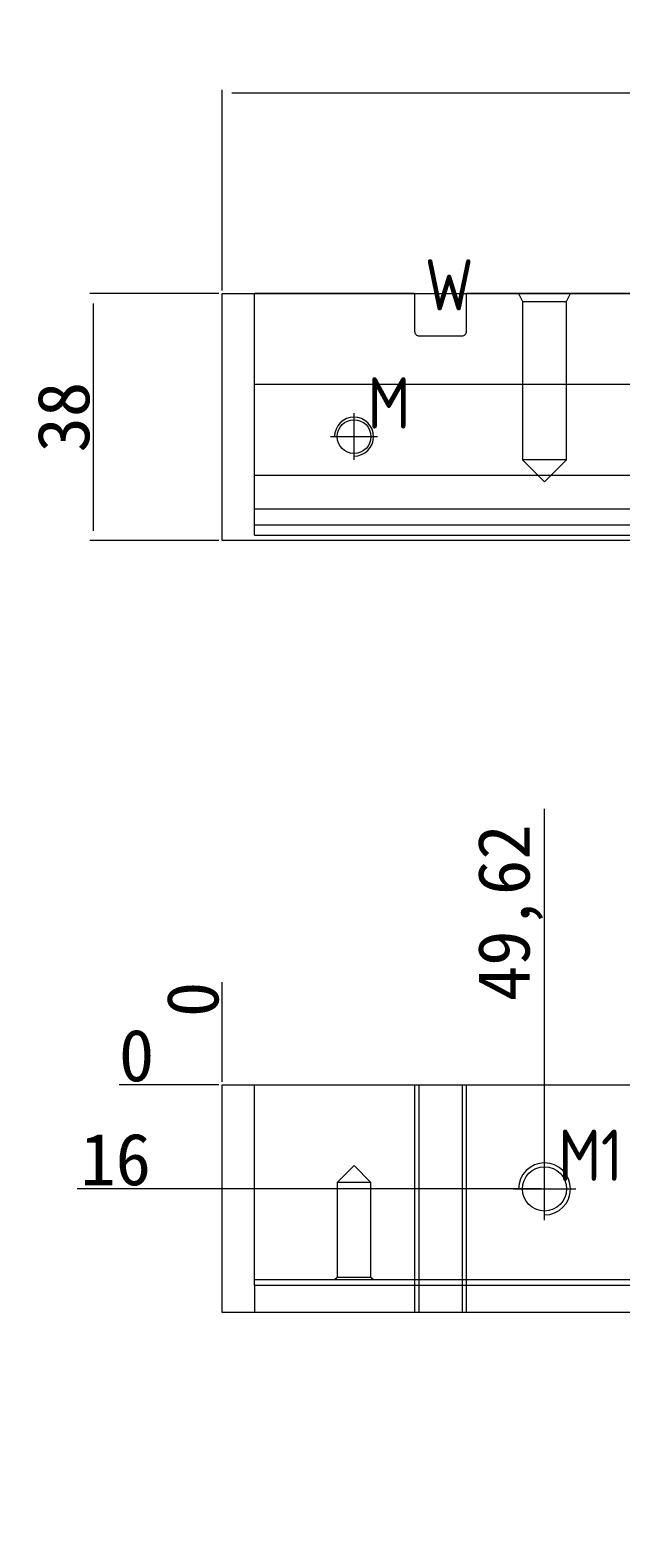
# Model space of a CAD drawing. Header units: millimetres. Extents: x 17443 to 18207, y 60521 to 60973.
# Drawn here: x 17443 to 17533.9, y 60713.8 to 60942.3 of the extents above; entities that cross this region are included whole.
import ezdxf

# ---------------------------------------------------------------- set-up
doc = ezdxf.new("R2010")
doc.units = ezdxf.units.MM
doc.linetypes.add('CENTER', pattern=[0])
doc.linetypes.add('DASHED', pattern=[0])
doc.layers.add('dim', color=4, linetype='Continuous')
doc.layers.add('PUNCH', color=2, linetype='Continuous')
doc.styles.add('_PUG_ERP', font='txt')
doc.styles.add('gbenor', font='gbenor.shx', dxfattribs={"bigfont": 'gbcbig'})
doc.dimstyles.new('_PUG_ERP', dxfattribs={"dimtxt": 8, "dimasz": 1.5, "dimexe": 0.5, "dimexo": 0.5, "dimgap": 0.5, "dimtad": 1, "dimtxsty": '_PUG_ERP', "dimblk": 'CLOSEDBLANK', "dimcen": 0, "dimclrd": 4, "dimclre": 4, "dimclrt": 3, "dimazin": 3, "dimtfac": 1, "dimtmove": 0, "dimatfit": 3, "dimldrblk": 'CLOSEDBLANK', "dimlwd": 9, "dimlwe": 9})

# ---------------------------------------------------------------- blocks, each defined once
blk = doc.blocks.new('*D1266')
at = {"layer": 'Defpoints', "color": 0}
for p in [(17472.64, 60932.53), (17472.64, 60901.66), (18032.64, 60901.66)]:
    blk.add_point(p, dxfattribs=at)
at = {"layer": 'dim', "color": 4, "lineweight": 9}
for p, q in [((17472.64, 60902.16), (17472.64, 60933.03)), ((18031.14, 60932.53), (17474.14, 60932.53)), ((18032.64, 60902.16), (18032.64, 60933.03))]:
    blk.add_line(p, q, dxfattribs=at)
at = {"layer": 'dim', "color": 3, "lineweight": 18, "insert": (17752.64, 60937.03), "char_height": 8, "attachment_point": 5, "style": '_PUG_ERP'}
blk.add_mtext('560', dxfattribs=at)
blk = doc.blocks.new('_ClosedBlank')
blk = doc.blocks.new('*D1267')
at = {"layer": 'Defpoints', "color": 0}
for p in [(17472.64, 60901.66), (17452.76, 60863.66), (17472.64, 60863.66)]:
    blk.add_point(p, dxfattribs=at)
at = {"layer": 'dim', "color": 4, "lineweight": 9}
for p, q in [((17472.14, 60901.66), (17452.26, 60901.66)), ((17452.76, 60900.16), (17452.76, 60865.16)), ((17472.14, 60863.66), (17452.26, 60863.66))]:
    blk.add_line(p, q, dxfattribs=at)
at = {"layer": 'dim', "color": 3, "lineweight": 18, "insert": (17448.26, 60882.66), "char_height": 8, "attachment_point": 5, "rotation": 90, "style": '_PUG_ERP'}
blk.add_mtext('38', dxfattribs=at)
blk = doc.blocks.new('*D1269')
at = {"layer": 'Defpoints', "color": 0}
for p in [(17472.64, 60779.88), (18032.64, 60779.88), (18042.64, 60779.88)]:
    blk.add_point(p, dxfattribs=at)
at = {"layer": 'dim', "color": 4, "lineweight": 9}
blk.add_line((18033.14, 60779.88), (18048.47, 60779.88), dxfattribs=at)
at = {"layer": 'dim', "color": 3, "lineweight": 18, "insert": (18045.81, 60784.38), "char_height": 8, "attachment_point": 5, "style": '_PUG_ERP'}
blk.add_mtext('0', dxfattribs=at)
blk = doc.blocks.new('*D1270')
at = {"layer": 'Defpoints', "color": 0}
for p in [(17472.64, 60779.88), (17995.61, 60763.88), (18042.64, 60763.88)]:
    blk.add_point(p, dxfattribs=at)
at = {"layer": 'dim', "color": 4, "lineweight": 9}
blk.add_line((17996.11, 60763.88), (18054.95, 60763.88), dxfattribs=at)
at = {"layer": 'dim', "color": 3, "lineweight": 18, "insert": (18049.05, 60768.38), "char_height": 8, "attachment_point": 5, "style": '_PUG_ERP'}
blk.add_mtext('16', dxfattribs=at)
blk = doc.blocks.new('*D1271')
at = {"layer": 'Defpoints', "color": 0}
for p in [(17472.64, 60779.88), (18032.64, 60744.88), (18042.64, 60744.88)]:
    blk.add_point(p, dxfattribs=at)
at = {"layer": 'dim', "color": 4, "lineweight": 9}
blk.add_line((18033.14, 60744.88), (18056.09, 60744.88), dxfattribs=at)
at = {"layer": 'dim', "color": 3, "lineweight": 18, "insert": (18049.62, 60749.38), "char_height": 8, "attachment_point": 5, "style": '_PUG_ERP'}
blk.add_mtext('35', dxfattribs=at)
blk = doc.blocks.new('*D1272')
at = {"layer": 'Defpoints', "color": 0}
for p in [(17462.64, 60779.88), (17472.64, 60779.88), (17472.64, 60779.88)]:
    blk.add_point(p, dxfattribs=at)
at = {"layer": 'dim', "color": 4, "lineweight": 9}
blk.add_line((17472.14, 60779.88), (17456.81, 60779.88), dxfattribs=at)
at = {"layer": 'dim', "color": 3, "lineweight": 18, "insert": (17459.47, 60784.38), "char_height": 8, "attachment_point": 5, "style": '_PUG_ERP'}
blk.add_mtext('0', dxfattribs=at)
blk = doc.blocks.new('*D1273')
at = {"layer": 'Defpoints', "color": 0}
for p in [(17472.64, 60779.88), (17462.64, 60763.88), (17522.26, 60763.88)]:
    blk.add_point(p, dxfattribs=at)
at = {"layer": 'dim', "color": 4, "lineweight": 9}
blk.add_line((17521.76, 60763.88), (17450.33, 60763.88), dxfattribs=at)
at = {"layer": 'dim', "color": 3, "lineweight": 18, "insert": (17456.24, 60768.38), "char_height": 8, "attachment_point": 5, "style": '_PUG_ERP'}
blk.add_mtext('16', dxfattribs=at)
blk = doc.blocks.new('*D1274')
at = {"layer": 'Defpoints', "color": 0}
for p in [(18032.64, 60789.88), (17472.64, 60779.88), (18032.64, 60779.88)]:
    blk.add_point(p, dxfattribs=at)
at = {"layer": 'dim', "color": 4, "lineweight": 9}
blk.add_line((18032.64, 60780.38), (18032.64, 60810.95), dxfattribs=at)
at = {"layer": 'dim', "color": 3, "lineweight": 18, "insert": (18028.14, 60800.66), "char_height": 8, "attachment_point": 5, "rotation": 90, "style": '_PUG_ERP'}
blk.add_mtext('560', dxfattribs=at)
blk = doc.blocks.new('*D1275')
at = {"layer": 'Defpoints', "color": 0}
for p in [(17995.61, 60789.88), (17472.64, 60779.88), (17995.61, 60763.88)]:
    blk.add_point(p, dxfattribs=at)
at = {"layer": 'dim', "color": 4, "lineweight": 9}
for p, q in [((17995.61, 60786.88), (17995.61, 60830)), ((17995.61, 60783.88), (17995.61, 60786.88)), ((17995.61, 60764.38), (17995.61, 60783.88))]:
    blk.add_line(p, q, dxfattribs=at)
at = {"layer": 'dim', "color": 3, "lineweight": 18, "insert": (17990.35, 60810.19), "char_height": 8, "attachment_point": 5, "rotation": 90, "style": '_PUG_ERP'}
blk.add_mtext('522,97', dxfattribs=at)
blk = doc.blocks.new('*D1276')
at = {"layer": 'Defpoints', "color": 0}
for p in [(17934.26, 60789.88), (17472.64, 60779.88), (17934.26, 60763.88)]:
    blk.add_point(p, dxfattribs=at)
at = {"layer": 'dim', "color": 4, "lineweight": 9}
for p, q in [((17934.26, 60786.88), (17934.26, 60830)), ((17934.26, 60783.88), (17934.26, 60786.88)), ((17934.26, 60764.38), (17934.26, 60783.88))]:
    blk.add_line(p, q, dxfattribs=at)
at = {"layer": 'dim', "color": 3, "lineweight": 18, "insert": (17929, 60810.19), "char_height": 8, "attachment_point": 5, "rotation": 90, "style": '_PUG_ERP'}
blk.add_mtext('461,62', dxfattribs=at)
blk = doc.blocks.new('*D1277')
at = {"layer": 'Defpoints', "color": 0}
for p in [(17868.26, 60789.88), (17472.64, 60779.88), (17868.26, 60763.88)]:
    blk.add_point(p, dxfattribs=at)
at = {"layer": 'dim', "color": 4, "lineweight": 9}
for p, q in [((17868.26, 60786.88), (17868.26, 60830)), ((17868.26, 60783.88), (17868.26, 60786.88)), ((17868.26, 60764.38), (17868.26, 60783.88))]:
    blk.add_line(p, q, dxfattribs=at)
at = {"layer": 'dim', "color": 3, "lineweight": 18, "insert": (17863, 60810.19), "char_height": 8, "attachment_point": 5, "rotation": 90, "style": '_PUG_ERP'}
blk.add_mtext('395,62', dxfattribs=at)
blk = doc.blocks.new('*D1278')
at = {"layer": 'Defpoints', "color": 0}
for p in [(17739.31, 60789.88), (17472.64, 60779.88), (17739.31, 60763.88)]:
    blk.add_point(p, dxfattribs=at)
at = {"layer": 'dim', "color": 4, "lineweight": 9}
for p, q in [((17739.31, 60786.88), (17739.31, 60830)), ((17739.31, 60783.88), (17739.31, 60786.88)), ((17739.31, 60764.38), (17739.31, 60783.88))]:
    blk.add_line(p, q, dxfattribs=at)
at = {"layer": 'dim', "color": 3, "lineweight": 18, "insert": (17734.05, 60810.19), "char_height": 8, "attachment_point": 5, "rotation": 90, "style": '_PUG_ERP'}
blk.add_mtext('266,67', dxfattribs=at)
blk = doc.blocks.new('*D1279')
at = {"layer": 'Defpoints', "color": 0}
for p in [(17641.66, 60789.88), (17472.64, 60779.88), (17641.66, 60763.88)]:
    blk.add_point(p, dxfattribs=at)
at = {"layer": 'dim', "color": 4, "lineweight": 9}
for p, q in [((17641.66, 60786.88), (17641.66, 60828.85)), ((17641.66, 60783.88), (17641.66, 60786.88)), ((17641.66, 60764.38), (17641.66, 60783.88))]:
    blk.add_line(p, q, dxfattribs=at)
at = {"layer": 'dim', "color": 3, "lineweight": 18, "insert": (17636.4, 60809.62), "char_height": 8, "attachment_point": 5, "rotation": 90, "style": '_PUG_ERP'}
blk.add_mtext('169,02', dxfattribs=at)
blk = doc.blocks.new('*D1280')
at = {"layer": 'Defpoints', "color": 0}
for p in [(17575.66, 60789.88), (17472.64, 60779.88), (17575.66, 60763.88)]:
    blk.add_point(p, dxfattribs=at)
at = {"layer": 'dim', "color": 4, "lineweight": 9}
for p, q in [((17575.66, 60786.88), (17575.66, 60828.85)), ((17575.66, 60783.88), (17575.66, 60786.88)), ((17575.66, 60764.38), (17575.66, 60783.88))]:
    blk.add_line(p, q, dxfattribs=at)
at = {"layer": 'dim', "color": 3, "lineweight": 18, "insert": (17570.4, 60809.62), "char_height": 8, "attachment_point": 5, "rotation": 90, "style": '_PUG_ERP'}
blk.add_mtext('103,02', dxfattribs=at)
blk = doc.blocks.new('*D1281')
at = {"layer": 'Defpoints', "color": 0}
for p in [(17522.26, 60789.88), (17472.64, 60779.88), (17522.26, 60763.88)]:
    blk.add_point(p, dxfattribs=at)
at = {"layer": 'dim', "color": 4, "lineweight": 9}
for p, q in [((17522.26, 60786.88), (17522.26, 60822.38)), ((17522.26, 60783.88), (17522.26, 60786.88)), ((17522.26, 60764.38), (17522.26, 60783.88))]:
    blk.add_line(p, q, dxfattribs=at)
at = {"layer": 'dim', "color": 3, "lineweight": 18, "insert": (17517, 60806.38), "char_height": 8, "attachment_point": 5, "rotation": 90, "style": '_PUG_ERP'}
blk.add_mtext('49,62', dxfattribs=at)
blk = doc.blocks.new('*D1282')
at = {"layer": 'Defpoints', "color": 0}
for p in [(17472.64, 60789.88), (17472.64, 60779.88), (17472.64, 60779.88)]:
    blk.add_point(p, dxfattribs=at)
at = {"layer": 'dim', "color": 4, "lineweight": 9}
blk.add_line((17472.64, 60780.38), (17472.64, 60795.71), dxfattribs=at)
at = {"layer": 'dim', "color": 3, "lineweight": 18, "insert": (17468.14, 60793.05), "char_height": 8, "attachment_point": 5, "rotation": 90, "style": '_PUG_ERP'}
blk.add_mtext('0', dxfattribs=at)
blk = doc.blocks.new('*D1283')
at = {"layer": 'Defpoints', "color": 0}
for p in [(17472.64, 60779.88), (18032.64, 60744.88), (18032.64, 60734.88)]:
    blk.add_point(p, dxfattribs=at)
at = {"layer": 'dim', "color": 4, "lineweight": 9}
blk.add_line((18032.64, 60744.38), (18032.64, 60713.81), dxfattribs=at)
at = {"layer": 'dim', "color": 3, "lineweight": 18, "insert": (18028.14, 60724.09), "char_height": 8, "attachment_point": 5, "rotation": 90, "style": '_PUG_ERP'}
blk.add_mtext('560', dxfattribs=at)

msp = doc.modelspace()

# ---------------------------------------------------------------- linework, layer by layer
at = {"layer": 'dim', "color": 252, "lineweight": 18}
for points in [[(17472.641, 60863.66), (17472.641, 60901.66), (18032.641, 60901.66), (18032.641, 60863.66)], [(17472.641, 60744.879), (17472.641, 60779.879), (18032.641, 60779.879), (18032.641, 60744.879)]]:
    msp.add_lwpolyline(points, close=True, dxfattribs=at)
at = {"layer": 'PUNCH', "color": 151, "linetype": 'Continuous', "lineweight": 18}
for p, q in [((17502.26, 60901.66), (17477.641, 60901.66)), ((17477.641, 60866.098), (17477.641, 60901.66)), ((17786.26, 60901.66), (17510.26, 60901.66)), ((17477.641, 60864.485), (17477.641, 60866.098)), ((17477.641, 60866.098), (18027.36, 60866.098)), ((17477.641, 60864.479), (17477.641, 60864.485)), ((17477.641, 60864.479), (17577.506, 60864.479)), ((17477.641, 60779.879), (18027.36, 60779.879)), ((17477.641, 60749.088), (17477.641, 60779.879)), ((17477.641, 60749.088), (17477.641, 60744.879)), ((18027.36, 60744.879), (17477.641, 60744.879))]:
    msp.add_line(p, q, dxfattribs=at)
at = {"layer": 'PUNCH', "color": 5, "linetype": 'DASHED', "lineweight": 13, "ltscale": 0.518009}
for p, q in [((17518.26, 60901.66), (17518.857, 60900.466)), ((17518.857, 60900.466), (17518.857, 60876.08)), ((17518.857, 60900.466), (17522.26, 60900.466)), ((17522.26, 60900.466), (17525.663, 60900.466)), ((17525.663, 60900.466), (17526.26, 60901.66)), ((17525.663, 60876.08), (17525.663, 60900.466)), ((17518.857, 60876.08), (17522.26, 60872.677)), ((17525.663, 60876.08), (17518.857, 60876.08)), ((17522.26, 60872.677), (17525.663, 60876.08)), ((17492.941, 60767.482), (17490.338, 60764.879)), ((17495.544, 60764.879), (17492.941, 60767.482)), ((17490.338, 60764.879), (17490.338, 60750.276)), ((17495.544, 60764.879), (17490.338, 60764.879)), ((17495.544, 60750.276), (17495.544, 60764.879)), ((17490.338, 60750.276), (17489.941, 60749.879)), ((17495.544, 60750.276), (17490.338, 60750.276)), ((17495.941, 60749.879), (17495.544, 60750.276))]:
    msp.add_line(p, q, dxfattribs=at)
at = {"layer": 'PUNCH', "color": 2, "linetype": 'DASHED', "lineweight": 13, "ltscale": 0.518009}
for p, q in [((18027.36, 60887.66), (17477.641, 60887.66)), ((18027.36, 60873.66), (17477.641, 60873.66)), ((18027.36, 60749.879), (17477.641, 60749.879))]:
    msp.add_line(p, q, dxfattribs=at)
at = {"layer": 'PUNCH', "color": 1, "linetype": 'CENTER', "lineweight": 18, "ltscale": 0.518009}
for p, q in [((17492.941, 60876.06), (17492.941, 60883.26)), ((17489.341, 60879.66), (17496.541, 60879.66)), ((17522.26, 60759.079), (17522.26, 60768.679)), ((17517.46, 60763.879), (17527.06, 60763.879))]:
    msp.add_line(p, q, dxfattribs=at)
at = {"layer": 'PUNCH', "color": 155, "linetype": 'DASHED', "lineweight": 13, "ltscale": 0.518009}
for p, q in [((18027.36, 60868.479), (17477.641, 60868.479)), ((17502.96, 60744.879), (17502.96, 60779.879)), ((17509.56, 60779.879), (17509.56, 60744.879))]:
    msp.add_line(p, q, dxfattribs=at)
at = {"layer": 'PUNCH', "color": 155, "linetype": 'Continuous', "lineweight": 18}
for p, q in [((17477.641, 60864.485), (17577.505, 60864.485)), ((17477.641, 60749.088), (17577.505, 60749.088))]:
    msp.add_line(p, q, dxfattribs=at)
at = {"layer": 'PUNCH', "color": 151, "linetype": 'DASHED', "lineweight": 13, "ltscale": 0.518009}
for p, q in [((17502.26, 60779.879), (17502.26, 60744.879)), ((17510.26, 60744.879), (17510.26, 60779.879))]:
    msp.add_line(p, q, dxfattribs=at)
at = {"layer": 'PUNCH', "color": 1, "lineweight": 18}
msp.add_lwpolyline([(17502.26, 60901.66), (17502.26, 60895.86, 0.4142136), (17502.96, 60895.16), (17509.56, 60895.16, 0.4142136), (17510.26, 60895.86), (17510.26, 60901.66)], format="xyb", dxfattribs=at)
at = {"layer": 'PUNCH', "color": 30, "linetype": 'DASHED', "lineweight": 13, "ltscale": 0.518009}
for centre, radius in [((17492.941, 60879.66), 2.603), ((17522.26, 60763.879), 3.403)]:
    msp.add_circle(centre, radius, dxfattribs=at)
at = {"layer": 'PUNCH', "color": 30, "linetype": 'DASHED', "lineweight": 18, "ltscale": 0.518009}
for centre, radius in [((17492.941, 60879.66), 3), ((17522.26, 60763.879), 4)]:
    msp.add_arc(centre, radius, 270, 180, dxfattribs=at)

# ---------------------------------------------------------------- texts
at = {"layer": 'dim', "color": 4, "lineweight": 18, "style": 'gbenor'}
for s, p in [('W', (17503.83, 60899.065)), ('M', (17495.026, 60880.895)), ('M1', (17524.365, 60765.123))]:
    msp.add_text(s, height=7.9, dxfattribs=at).set_placement(p)

# ---------------------------------------------------------------- dimensions: what is measured, and where the dimension line sits
at = {"layer": 'dim', "lineweight": 18}
dim = msp.add_linear_dim(base=(17472.641, 60932.531), p1=(18032.641, 60901.66), p2=(17472.641, 60901.66), dimstyle='_PUG_ERP', dxfattribs=at)
dim.commit()
dim.dimension.update_dxf_attribs({"geometry": '*D1266', "text_midpoint": (17752.641, 60937.031)})
dim = msp.add_linear_dim(base=(17452.765, 60863.66), p1=(17472.641, 60901.66), p2=(17472.641, 60863.66), angle=90, dimstyle='_PUG_ERP', dxfattribs=at)
dim.commit()
dim.dimension.update_dxf_attribs({"geometry": '*D1267', "text_midpoint": (17448.265, 60882.66)})
for feature_location, offset, dtype, origin, picture, middle in [((17995.61, 60763.879), (0, 26), 1, (17472.641, 60779.879), '*D1275', (17990.348, 60810.188)), ((17934.26, 60763.879), (0, 26), 1, (17472.641, 60779.879), '*D1276', (17928.998, 60810.188)), ((17868.26, 60763.879), (0, 26), 1, (17472.641, 60779.879), '*D1277', (17862.998, 60810.188)), ((17739.31, 60763.879), (0, 26), 1, (17472.641, 60779.879), '*D1278', (17734.048, 60810.188)), ((17641.66, 60763.879), (0, 26), 1, (17472.641, 60779.879), '*D1279', (17636.398, 60809.617)), ((17575.66, 60763.879), (0, 26), 1, (17472.641, 60779.879), '*D1280', (17570.398, 60809.617)), ((17522.26, 60763.879), (0, 26), 1, (17472.641, 60779.879), '*D1281', (17516.998, 60806.379)), ((18032.641, 60779.879), (0, 10), 1, (17472.641, 60779.879), '*D1274', (18028.141, 60800.664)), ((17472.640515731, 60779.878530169), (0, 10), 1, (17472.640515731, 60779.878530169), '*D1282', (17468.140515731, 60793.045196835)), ((17472.640515731, 60779.878530169), (-10, 0), 0, (17472.640515731, 60779.878530169), '*D1272', (17459.473849064, 60784.378530169)), ((18032.640515731, 60779.878530169), (10, 0), 0, (17472.640515731, 60779.878530169), '*D1269', (18045.807182398, 60784.378530169)), ((17522.26, 60763.879), (-59.619, 0), 0, (17472.641, 60779.879), '*D1273', (17456.236, 60768.379)), ((17995.61, 60763.879), (47.031, 0), 0, (17472.641, 60779.879), '*D1270', (18049.045, 60768.379)), ((18032.641, 60744.879), (10, 0), 0, (17472.641, 60779.879), '*D1271', (18049.617, 60749.379)), ((18032.641, 60744.879), (0, -10), 1, (17472.641, 60779.879), '*D1283', (18028.141, 60724.093))]:
    dim = msp.add_ordinate_dim(feature_location=feature_location, offset=offset, dtype=dtype, origin=origin, dimstyle='_PUG_ERP', dxfattribs=at)
    dim.commit()
    dim.dimension.update_dxf_attribs({"geometry": picture, "text_midpoint": middle})

doc.saveas('drawing.dxf')
